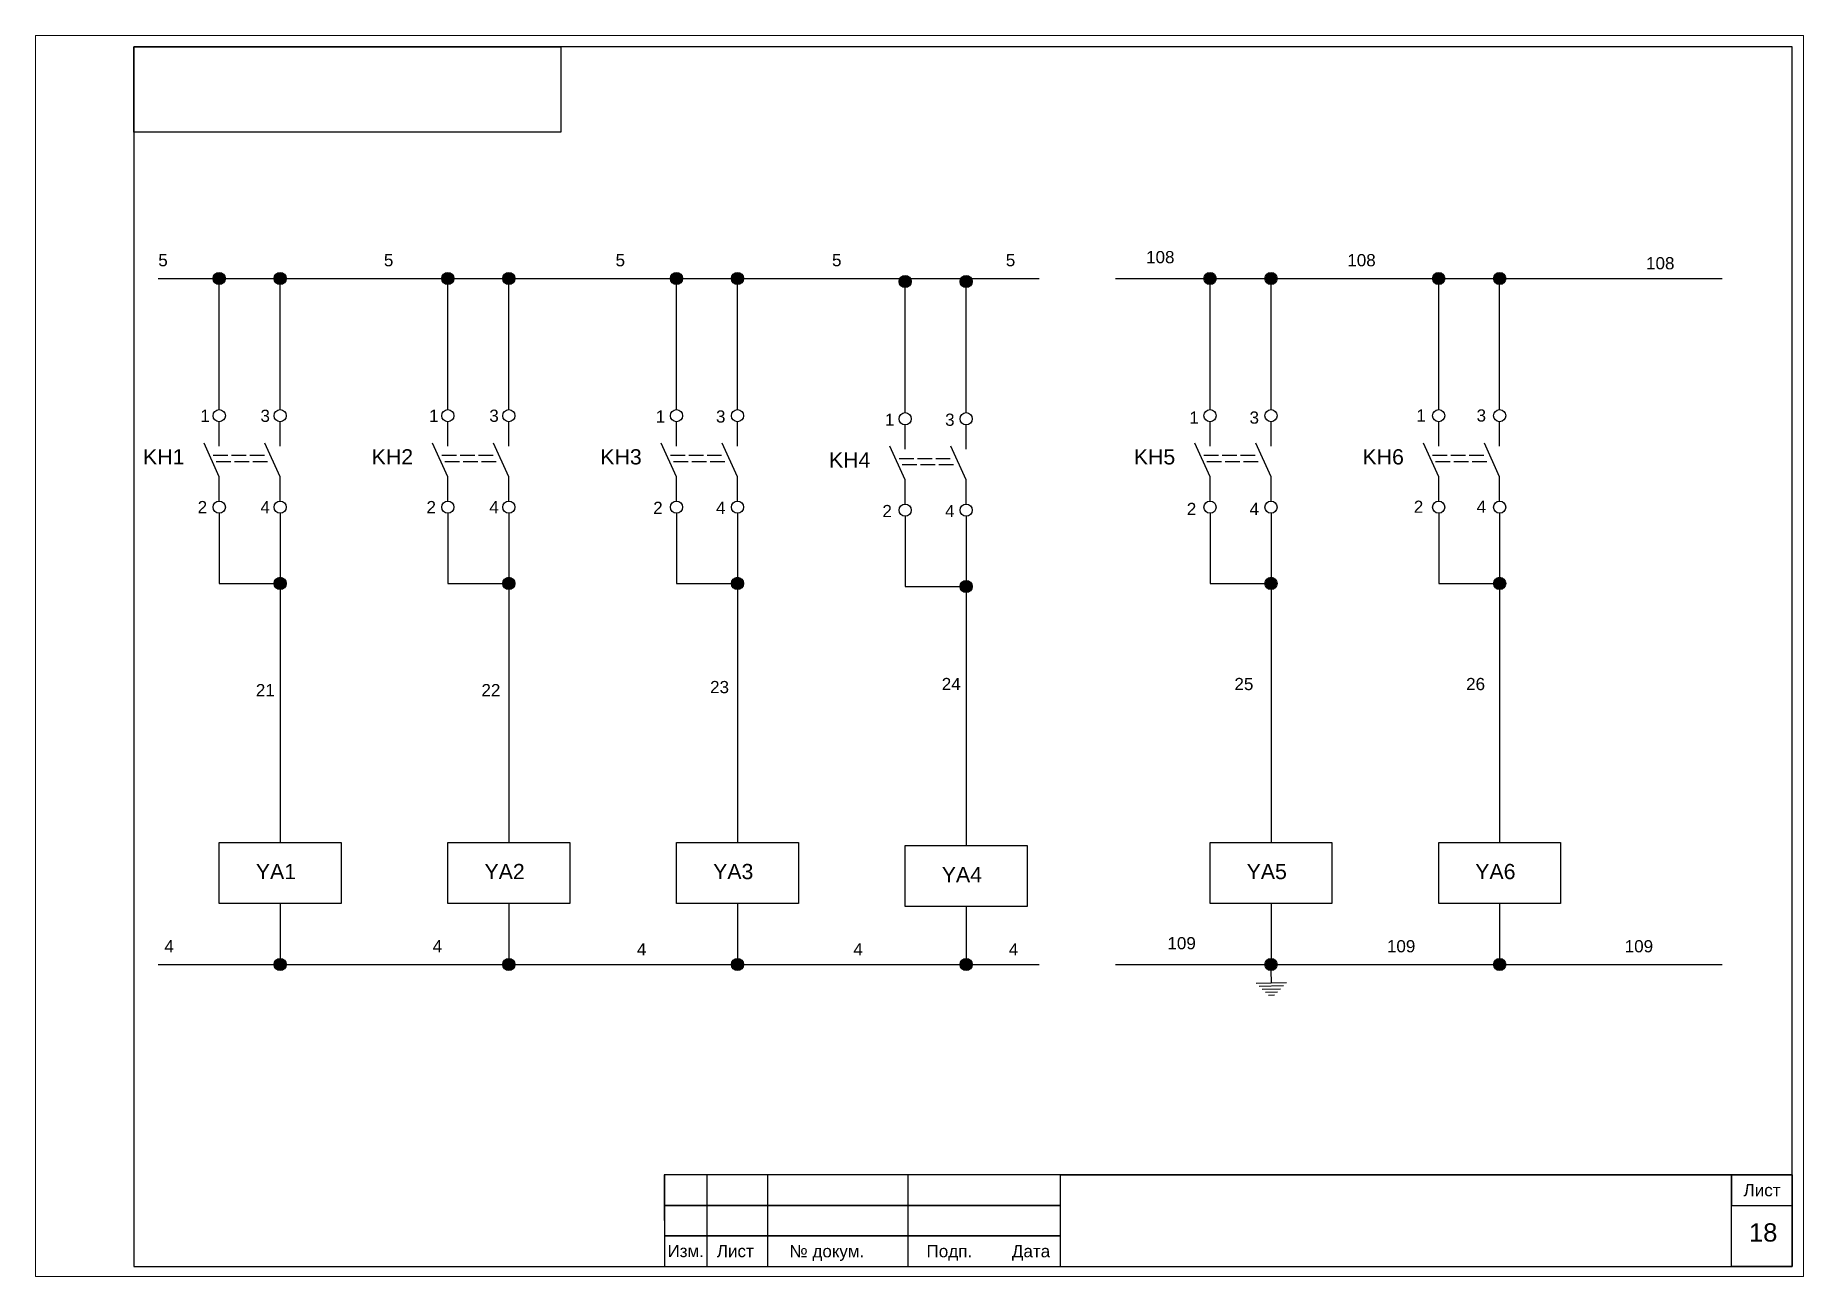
# Paper-space layout 'Лист17' of a CAD drawing. Header units: millimetres. Extents: x 1 to 291, y 0 to 204.
# The model-space entities are those that its viewports show. They can reach past a viewport. Long polylines and large blocks are cut down to what shows.
import ezdxf

# ---------------------------------------------------------------- set-up
doc = ezdxf.new("R2010")
doc.units = ezdxf.units.MM
doc.linetypes.add('ACAD_ISO02W100', pattern=[15, 12, -3])
for name, color, linetype, lineweight in [('Маркировка', 7, 'Continuous', 25), ('Оформление', 7, 'Continuous', 30), ('Элементы', 7, 'Continuous', 30)]:
    doc.layers.add(name, color=color, linetype=linetype, lineweight=lineweight)
doc.styles.get("Standard").update_dxf_attribs({"font": 'arial.ttf'})

msp = doc.modelspace()

# ---------------------------------------------------------------- hatches: boundary and pattern name
at = {"layer": 'Элементы'}
h = msp.add_hatch(color=256, dxfattribs=at)
h.dxf.hatch_style = 1
h.paths.add_polyline_path([(6346.22, 286.58, 1), (6344.22, 286.58, 1)])
h = msp.add_hatch(color=256, dxfattribs=at)
h.dxf.hatch_style = 1
h.paths.add_polyline_path([(6356.22, 286.58, 1), (6354.22, 286.58, 1)])
h = msp.add_hatch(color=256, dxfattribs=at)
h.dxf.hatch_style = 1
h.paths.add_polyline_path([(6383.72, 286.58, 1), (6381.72, 286.58, 1)])
h = msp.add_hatch(color=256, dxfattribs=at)
h.dxf.hatch_style = 1
h.paths.add_polyline_path([(6393.72, 286.58, 1), (6391.72, 286.58, 1)])
h = msp.add_hatch(color=256, dxfattribs=at)
h.dxf.hatch_style = 1
h.paths.add_polyline_path([(6421.22, 286.58, 1), (6419.22, 286.58, 1)])
h = msp.add_hatch(color=256, dxfattribs=at)
h.dxf.hatch_style = 1
h.paths.add_polyline_path([(6431.22, 286.58, 1), (6429.22, 286.58, 1)])
h = msp.add_hatch(color=256, dxfattribs=at)
h.dxf.hatch_style = 1
h.paths.add_polyline_path([(6508.72, 286.58, 1), (6506.72, 286.58, 1)])
h = msp.add_hatch(color=256, dxfattribs=at)
h.dxf.hatch_style = 1
h.paths.add_polyline_path([(6518.72, 286.58, 1), (6516.72, 286.58, 1)])
h = msp.add_hatch(color=256, dxfattribs=at)
h.dxf.hatch_style = 1
h.paths.add_polyline_path([(6546.22, 286.58, 1), (6544.22, 286.58, 1)])
h = msp.add_hatch(color=256, dxfattribs=at)
h.dxf.hatch_style = 1
h.paths.add_polyline_path([(6556.22, 286.58, 1), (6554.22, 286.58, 1)])
h = msp.add_hatch(color=256, dxfattribs=at)
h.dxf.hatch_style = 1
h.paths.add_polyline_path([(6458.72, 286.08, 1), (6456.72, 286.08, 1)])
h = msp.add_hatch(color=256, dxfattribs=at)
h.dxf.hatch_style = 1
h.paths.add_polyline_path([(6468.72, 286.08, 1), (6466.72, 286.08, 1)])
h = msp.add_hatch(color=256, dxfattribs=at)
h.dxf.hatch_style = 1
h.paths.add_polyline_path([(6356.22, 236.58, 1), (6354.22, 236.58, 1)])
h = msp.add_hatch(color=256, dxfattribs=at)
h.dxf.hatch_style = 1
h.paths.add_polyline_path([(6393.72, 236.58, 1), (6391.72, 236.58, 1)])
h = msp.add_hatch(color=256, dxfattribs=at)
h.dxf.hatch_style = 1
h.paths.add_polyline_path([(6431.22, 236.58, 1), (6429.22, 236.58, 1)])
h = msp.add_hatch(color=256, dxfattribs=at)
h.dxf.hatch_style = 1
h.paths.add_polyline_path([(6468.72, 236.08, 1), (6466.72, 236.08, 1)])
h = msp.add_hatch(color=256, dxfattribs=at)
h.dxf.hatch_style = 1
h.paths.add_polyline_path([(6518.72, 236.58, 1), (6516.72, 236.58, 1)])
h = msp.add_hatch(color=256, dxfattribs=at)
h.dxf.hatch_style = 1
h.paths.add_polyline_path([(6556.22, 236.58, 1), (6554.22, 236.58, 1)])
h = msp.add_hatch(color=256, dxfattribs=at)
h.dxf.hatch_style = 1
h.paths.add_polyline_path([(6356.22, 174.08, 1), (6354.22, 174.08, 1)])
h = msp.add_hatch(color=256, dxfattribs=at)
h.dxf.hatch_style = 1
h.paths.add_polyline_path([(6393.72, 174.08, 1), (6391.72, 174.08, 1)])
h = msp.add_hatch(color=256, dxfattribs=at)
h.dxf.hatch_style = 1
h.paths.add_polyline_path([(6431.22, 174.08, 1), (6429.22, 174.08, 1)])
h = msp.add_hatch(color=256, dxfattribs=at)
h.dxf.hatch_style = 1
h.paths.add_polyline_path([(6468.72, 174.08, 1), (6466.72, 174.08, 1)])
h = msp.add_hatch(color=256, dxfattribs=at)
h.dxf.hatch_style = 1
h.paths.add_polyline_path([(6518.72, 174.08, 1), (6516.72, 174.08, 1)])
h = msp.add_hatch(color=256, dxfattribs=at)
h.dxf.hatch_style = 1
h.paths.add_polyline_path([(6556.22, 174.08, 1), (6554.22, 174.08, 1)])

# ---------------------------------------------------------------- linework, layer by layer
at = {"layer": 'Оформление'}
for p, q in [((6603.22, 324.58), (6331.22, 324.58)), ((6331.22, 324.58), (6331.22, 124.58)), ((6603.22, 124.58), (6603.22, 324.58)), ((6331.22, 124.58), (6603.22, 124.58)), ((6418.22, 124.58), (6603.22, 124.58)), ((6418.22, 124.58), (6603.22, 124.58)), ((6418.22, 124.58), (6603.22, 124.58))]:
    msp.add_line(p, q, dxfattribs=at)
at = {"layer": 'Оформление', "lineweight": 35}
msp.add_line((6483.22, 139.58), (6603.22, 139.58), dxfattribs=at)
at = {"layer": 'Оформление'}
for points in [[(6418.22, 124.58), (6435.22, 124.58), (6435.2, 139.58), (6418.2, 139.58)], [(6418.22, 134.58), (6483.22, 134.58), (6483.22, 139.58), (6418.22, 139.58)], [(6418.22, 124.58), (6425.22, 124.58), (6425.22, 139.58), (6418.22, 139.58)], [(6418.22, 124.58), (6458.22, 124.58), (6458.22, 139.58), (6418.22, 139.58)], [(6603.22, 124.58), (6593.22, 124.58), (6593.22, 139.58), (6603.22, 139.58)], [(6603.22, 139.58), (6593.22, 139.58), (6593.22, 134.58), (6603.22, 134.58)], [(6418.22, 129.58), (6483.22, 129.58), (6483.22, 134.58), (6418.22, 134.58)], [(6418.22, 124.58), (6483.22, 124.58), (6483.22, 129.58), (6418.22, 129.58)]]:
    msp.add_lwpolyline(points, close=True, dxfattribs=at)
at = {"layer": 'Элементы'}
for p, q in [((6335.22, 286.58), (6479.72, 286.58)), ((6345.22, 265.08), (6345.22, 286.58)), ((6355.22, 265.08), (6355.22, 286.58)), ((6382.72, 265.08), (6382.72, 286.58)), ((6392.72, 265.08), (6392.72, 286.58)), ((6420.22, 265.08), (6420.22, 286.58)), ((6430.22, 265.08), (6430.22, 286.58)), ((6457.72, 264.58), (6457.72, 286.08)), ((6467.72, 264.58), (6467.72, 286.08)), ((6492.22, 286.58), (6591.72, 286.58)), ((6507.72, 265.08), (6507.72, 286.58)), ((6517.72, 265.08), (6517.72, 286.58)), ((6545.22, 265.08), (6545.22, 286.58)), ((6555.22, 265.08), (6555.22, 286.58)), ((6345.22, 259.08), (6345.22, 263.08)), ((6355.22, 259.08), (6355.22, 263.08)), ((6382.72, 259.08), (6382.72, 263.08)), ((6392.72, 259.08), (6392.72, 263.08)), ((6420.22, 259.08), (6420.22, 263.08)), ((6430.22, 259.08), (6430.22, 263.08)), ((6457.72, 258.58), (6457.72, 262.58)), ((6467.72, 258.58), (6467.72, 262.58)), ((6507.72, 259.08), (6507.72, 263.08)), ((6517.72, 259.08), (6517.72, 263.08)), ((6545.22, 259.08), (6545.22, 263.08)), ((6555.22, 259.08), (6555.22, 263.08)), ((6345.22, 254.08), (6342.72, 259.58)), ((6355.22, 254.08), (6352.72, 259.58)), ((6382.72, 254.08), (6380.22, 259.58)), ((6392.72, 254.08), (6390.22, 259.58)), ((6420.22, 254.08), (6417.72, 259.58)), ((6430.22, 254.08), (6427.72, 259.58)), ((6457.72, 253.58), (6455.22, 259.08)), ((6467.72, 253.58), (6465.22, 259.08)), ((6507.72, 254.08), (6505.22, 259.58)), ((6517.72, 254.08), (6515.22, 259.58)), ((6545.22, 254.08), (6542.72, 259.58)), ((6555.22, 254.08), (6552.72, 259.58)), ((6345.22, 250.08), (6345.22, 254.08)), ((6355.22, 250.08), (6355.22, 254.08)), ((6382.72, 250.08), (6382.72, 254.08)), ((6392.72, 250.08), (6392.72, 254.08)), ((6420.22, 250.08), (6420.22, 254.08)), ((6430.22, 250.08), (6430.22, 254.08)), ((6457.72, 249.58), (6457.72, 253.58)), ((6467.72, 249.58), (6467.72, 253.58)), ((6507.72, 250.08), (6507.72, 254.08)), ((6517.72, 250.08), (6517.72, 254.08)), ((6545.22, 250.08), (6545.22, 254.08)), ((6555.22, 250.08), (6555.22, 254.08)), ((6345.22, 248.08), (6345.22, 236.58)), ((6355.22, 248.08), (6355.22, 204.08)), ((6382.72, 248.08), (6382.72, 236.58)), ((6392.72, 248.08), (6392.72, 204.08)), ((6420.22, 248.08), (6420.22, 236.58)), ((6430.22, 248.08), (6430.22, 204.08)), ((6457.72, 247.58), (6457.72, 236.08)), ((6467.72, 247.58), (6467.72, 203.58)), ((6507.72, 248.08), (6507.72, 236.58)), ((6517.72, 248.08), (6517.72, 204.08)), ((6545.22, 248.08), (6545.22, 236.58)), ((6555.22, 248.08), (6555.22, 204.08)), ((6345.22, 236.58), (6355.22, 236.58)), ((6382.72, 236.58), (6392.72, 236.58)), ((6420.22, 236.58), (6430.22, 236.58)), ((6457.72, 236.08), (6467.72, 236.08)), ((6507.72, 236.58), (6517.72, 236.58)), ((6545.22, 236.58), (6555.22, 236.58)), ((6355.22, 204.08), (6355.22, 194.08)), ((6392.72, 204.08), (6392.72, 194.08)), ((6430.22, 204.08), (6430.22, 194.08)), ((6467.72, 203.58), (6467.72, 193.58)), ((6517.72, 204.08), (6517.72, 194.08)), ((6555.22, 204.08), (6555.22, 194.08)), ((6355.22, 184.08), (6355.22, 175.08)), ((6392.72, 184.08), (6392.72, 175.08)), ((6430.22, 184.08), (6430.22, 175.08)), ((6467.72, 183.58), (6467.72, 174.58)), ((6517.72, 184.08), (6517.72, 175.08)), ((6555.22, 184.08), (6555.22, 175.08)), ((6335.22, 174.08), (6479.72, 174.08)), ((6492.22, 174.08), (6591.72, 174.08)), ((6515.26, 171.02), (6520.26, 171.15)), ((6517.71, 173.08), (6517.76, 171.08)), ((6515.77, 170.53), (6519.77, 170.64)), ((6516.28, 170.05), (6519.28, 170.12)), ((6516.8, 169.56), (6518.8, 169.61)), ((6517.31, 169.07), (6518.31, 169.1))]:
    msp.add_line(p, q, dxfattribs=at)
at = {"layer": 'Элементы', "linetype": 'ACAD_ISO02W100', "lineweight": 25, "ltscale": 0.2}
for p, q in [((6344.22, 257.58), (6352.72, 257.58)), ((6344.72, 256.58), (6353.22, 256.58)), ((6381.72, 257.58), (6390.22, 257.58)), ((6382.22, 256.58), (6390.72, 256.58)), ((6419.22, 257.58), (6427.72, 257.58)), ((6419.72, 256.58), (6428.22, 256.58)), ((6456.72, 257.08), (6465.22, 257.08)), ((6457.22, 256.08), (6465.72, 256.08)), ((6506.72, 257.58), (6515.22, 257.58)), ((6507.22, 256.58), (6515.72, 256.58)), ((6544.22, 257.58), (6552.72, 257.58)), ((6544.72, 256.58), (6553.22, 256.58))]:
    msp.add_line(p, q, dxfattribs=at)
at = {"layer": 'Элементы'}
for points in [[(6401.22, 324.58), (6401.22, 310.58), (6331.22, 310.58), (6331.22, 324.58)], [(6345.22, 194.08), (6365.22, 194.08), (6365.22, 184.08), (6345.22, 184.08)], [(6382.72, 194.08), (6402.72, 194.08), (6402.72, 184.08), (6382.72, 184.08)], [(6420.22, 194.08), (6440.22, 194.08), (6440.22, 184.08), (6420.22, 184.08)], [(6457.72, 193.58), (6477.72, 193.58), (6477.72, 183.58), (6457.72, 183.58)], [(6507.72, 194.08), (6527.72, 194.08), (6527.72, 184.08), (6507.72, 184.08)], [(6545.22, 194.08), (6565.22, 194.08), (6565.22, 184.08), (6545.22, 184.08)]]:
    msp.add_lwpolyline(points, close=True, dxfattribs=at)
for centre in [(6345.22, 286.58), (6355.22, 286.58), (6382.72, 286.58), (6392.72, 286.58), (6420.22, 286.58), (6430.22, 286.58), (6507.72, 286.58), (6517.72, 286.58), (6545.22, 286.58), (6555.22, 286.58), (6457.72, 286.08), (6467.72, 286.08), (6345.22, 264.08), (6355.22, 264.08), (6382.72, 264.08), (6392.72, 264.08), (6420.22, 264.08), (6430.22, 264.08), (6457.72, 263.58), (6467.72, 263.58), (6507.72, 264.08), (6517.72, 264.08), (6545.22, 264.08), (6555.22, 264.08), (6345.22, 249.08), (6355.22, 249.08), (6382.72, 249.08), (6392.72, 249.08), (6420.22, 249.08), (6430.22, 249.08), (6457.72, 248.58), (6467.72, 248.58), (6507.72, 249.08), (6517.72, 249.08), (6545.22, 249.08), (6555.22, 249.08), (6355.22, 236.58), (6392.72, 236.58), (6430.22, 236.58), (6467.72, 236.08), (6517.72, 236.58), (6555.22, 236.58), (6355.22, 174.08), (6392.72, 174.08), (6430.22, 174.08), (6467.72, 174.08), (6517.72, 174.08), (6555.22, 174.08)]:
    msp.add_circle(centre, 1, dxfattribs=at)

# ---------------------------------------------------------------- texts
at = {"layer": 'Маркировка'}
for s, height, p in [('5', 2, (6335.22, 288.58)), ('5', 2, (6372.22, 288.58)), ('5', 2, (6410.22, 288.58)), ('5', 2, (6445.72, 288.58)), ('5', 2, (6474.22, 288.58)), ('108', 2, (6497.23, 289.08)), ('108', 2, (6530.23, 288.58)), ('108', 2, (6579.23, 288.08)), ('1', 2, (6342.1, 263.06)), ('3', 2, (6351.98, 263.06)), ('1', 2, (6379.63, 263.07)), ('3', 2, (6389.51, 263.07)), ('1', 2, (6416.81, 262.95)), ('3', 2, (6426.69, 262.95)), ('1', 2, (6454.39, 262.42)), ('3', 2, (6464.27, 262.42)), ('1', 2, (6504.32, 262.77)), ('3', 2, (6514.2, 262.77)), ('1', 2, (6541.56, 263.12)), ('3', 2, (6551.44, 263.12)), ('KH1', 2.5, (6332.72, 256.08)), ('KH2', 2.5, (6370.22, 256.08)), ('KH3', 2.5, (6407.72, 256.08)), ('KH5', 2.5, (6495.22, 256.08)), ('KH6', 2.5, (6532.72, 256.08)), ('KH4', 2.5, (6445.22, 255.58)), ('2', 2, (6341.68, 248.09)), ('4', 2, (6351.98, 248.09)), ('2', 2, (6379.21, 248.09)), ('4', 2, (6389.51, 248.09)), ('2', 2, (6416.39, 247.97)), ('4', 2, (6426.69, 247.97)), ('2', 2, (6453.98, 247.44)), ('4', 2, (6464.27, 247.44)), ('2', 2, (6503.91, 247.79)), ('4', 2, (6514.2, 247.79)), ('2', 2, (6541.14, 248.15)), ('4', 2, (6551.44, 248.15)), ('23', 2, (6425.72, 218.58)), ('24', 2, (6463.72, 219.08)), ('25', 2, (6511.72, 219.08)), ('26', 2, (6549.72, 219.08)), ('21', 2, (6351.22, 218.08)), ('22', 2, (6388.22, 218.08)), ('YA1', 2.5, (6351.22, 188.08)), ('YA2', 2.5, (6388.72, 188.08)), ('YA3', 2.5, (6426.22, 188.08)), ('YA4', 2.5, (6463.72, 187.58)), ('YA5', 2.5, (6513.72, 188.08)), ('YA6', 2.5, (6551.22, 188.08)), ('4', 2, (6336.22, 176.08)), ('4', 2, (6380.22, 176.08)), ('4', 2, (6413.72, 175.58)), ('4', 2, (6449.22, 175.58)), ('4', 2, (6474.72, 175.58)), ('109', 2, (6500.73, 176.58)), ('109', 2, (6536.73, 176.08)), ('109', 2, (6575.73, 176.08))]:
    msp.add_text(s, height=height, dxfattribs=at).set_placement(p)
at = {"layer": 'Оформление'}
for s, height, p in [('Лист', 2, (6595.22, 136.08)), ('18', 3, (6596.11, 128.65)), ('Изм.', 2, (6418.73, 126.1)), ('Лист', 2, (6426.82, 126.09)), ('№ докум.', 2, (6438.74, 126.07)), ('Подп.', 2, (6461.22, 126.08)), ('Дата', 2, (6475.22, 126.08))]:
    msp.add_text(s, height=height, dxfattribs=at).set_placement(p)

psp = doc.layouts.new('Лист17')

# ---------------------------------------------------------------- viewports
at = {"layer": 'Элементы'}
psp.add_viewport(center=(145.63, 101.74), size=(290.02, 203.5384), view_center_point=(6460.07, 224.67), view_height=203.5384, dxfattribs=at)

doc.saveas('drawing.dxf')
